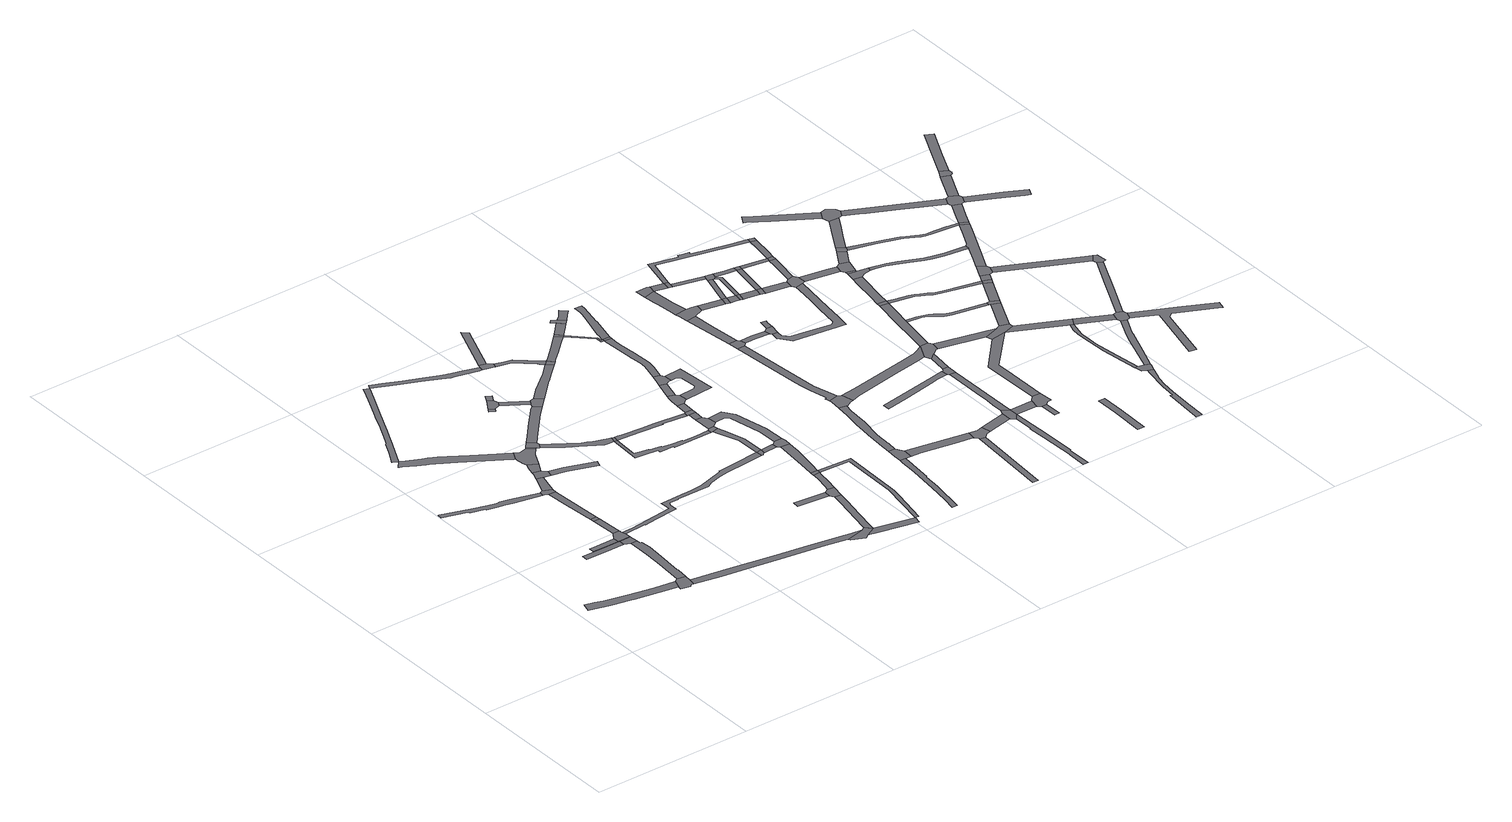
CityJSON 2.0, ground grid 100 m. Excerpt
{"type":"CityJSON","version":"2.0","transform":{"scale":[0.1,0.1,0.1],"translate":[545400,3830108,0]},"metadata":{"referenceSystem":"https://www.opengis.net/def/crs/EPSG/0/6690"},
"CityObjects":{
"road1":{"type":"Road","attributes":{"RoadStructureAttribute.sectionType":"1"},"geometry":[{"type":"MultiSurface","lod":"1","boundaries":[[[0,1,2,3,4,5,6,7,8,9,10,11,12,13,14]]]}]},
"road2":{"type":"Road","geometry":[{"type":"MultiSurface","lod":"1","boundaries":[[[15,14,13,16,17,18,19,20,21]]]}]},
"road3":{"type":"Road","attributes":{"RoadStructureAttribute.sectionType":"1"},"geometry":[{"type":"MultiSurface","lod":"1","boundaries":[[[22,23,24,25,26,27]]]}]},
"road4":{"type":"Road","attributes":{"RoadStructureAttribute.sectionType":"1"},"geometry":[{"type":"MultiSurface","lod":"1","boundaries":[[[28,29,30,31,32,33,34,35,36,37,38,39,40,41,42,43,44,45,46,47]]]}]},
"road5":{"type":"Road","geometry":[{"type":"MultiSurface","lod":"1","boundaries":[[[48,49,50,51,52,53]]]}]},
"road6":{"type":"Road","attributes":{"RoadStructureAttribute.sectionType":"1"},"geometry":[{"type":"MultiSurface","lod":"1","boundaries":[[[54,55,56,57,58,59,60,61,62,63,64,15,21]]]}]},
"road7":{"type":"Road","geometry":[{"type":"MultiSurface","lod":"1","boundaries":[[[65,66,27,26,62,61]]]}]},
"road8":{"type":"Road","geometry":[{"type":"MultiSurface","lod":"1","boundaries":[[[67,68,69,53,52,70,71,72,73,74]]]}]},
"road9":{"type":"Road","geometry":[{"type":"MultiSurface","lod":"1","boundaries":[[[71,70,66,65]]]}]},
"road10":{"type":"Road","attributes":{"RoadStructureAttribute.sectionType":"1"},"geometry":[{"type":"MultiSurface","lod":"1","boundaries":[[[75,76,77,69,68]]]}]},
"road11":{"type":"Road","geometry":[{"type":"MultiSurface","lod":"1","boundaries":[[[78,79,76,75]]]}]},
"road12":{"type":"Road","attributes":{"RoadStructureAttribute.sectionType":"1"},"geometry":[{"type":"MultiSurface","lod":"1","boundaries":[[[80,81,79,78,82,83]]]}]},
"road13":{"type":"Road","attributes":{"RoadStructureAttribute.sectionType":"1"},"geometry":[{"type":"MultiSurface","lod":"1","boundaries":[[[84,85,86,87,88,89,90,91,92,93,94,95,96,97,98,99,100,101,102,103,104,105,106,107]]]}]},
"road14":{"type":"Road","geometry":[{"type":"MultiSurface","lod":"1","boundaries":[[[108,109,47,46,110,111,80,83,112]]]}]},
"road15":{"type":"Road","attributes":{"RoadStructureAttribute.sectionType":"1"},"geometry":[{"type":"MultiSurface","lod":"1","boundaries":[[[113,114,115,116,117,118,119,120,121,122,123,124,125,126,84,127,128,129,130,131,132,133,134]]]}]},
"road16":{"type":"Road","attributes":{"RoadStructureAttribute.sectionType":"1"},"geometry":[{"type":"MultiSurface","lod":"1","boundaries":[[[135,108,112,136]]]}]},
"road17":{"type":"Road","geometry":[{"type":"MultiSurface","lod":"1","boundaries":[[[137,138,135,136,139,140,141]]]}]},
"road18":{"type":"Road","attributes":{"RoadStructureAttribute.sectionType":"1"},"geometry":[{"type":"MultiSurface","lod":"1","boundaries":[[[142,143,144,137,141,145]]]}]},
"road19":{"type":"Road","attributes":{"RoadStructureAttribute.sectionType":"1"},"geometry":[{"type":"MultiSurface","lod":"1","boundaries":[[[146,147,148,149,150,151,20,19,152,153,154,155,156,157,158,159]]]}]},
"road20":{"type":"Road","geometry":[{"type":"MultiSurface","lod":"1","boundaries":[[[160,161,162,97,96,163,164,142,145,165,166,167]]]}]},
"road21":{"type":"Road","geometry":[{"type":"MultiSurface","lod":"1","boundaries":[[[168,169,170,171,140,139]]]}]},
"road22":{"type":"Road","attributes":{"RoadStructureAttribute.sectionType":"1"},"geometry":[{"type":"MultiSurface","lod":"1","boundaries":[[[172,167,166,173]]]}]},
"road23":{"type":"Road","geometry":[{"type":"MultiSurface","lod":"1","boundaries":[[[174,172,173,175,176,177,178,179]]]}]},
"road24":{"type":"Road","attributes":{"RoadStructureAttribute.sectionType":"1"},"geometry":[{"type":"MultiSurface","lod":"1","boundaries":[[[180,181,182,183,184,185,186,187,188,189,190,191,192,193,194,74,73,195,196,197,198,199,200,201,202,203,204,205,206,207,208,209,210,211]]]}]},
"road25":{"type":"Road","attributes":{"RoadStructureAttribute.sectionType":"1"},"geometry":[{"type":"MultiSurface","lod":"1","boundaries":[[[212,213,214,215,216,217,218,219,220,221,222,177,176,223,224,225,226,227,228,229,230]]]}]},
"road26":{"type":"Road","geometry":[{"type":"MultiSurface","lod":"1","boundaries":[[[231,232,233,234]]]}]},
"road27":{"type":"Road","attributes":{"RoadStructureAttribute.sectionType":"1"},"geometry":[{"type":"MultiSurface","lod":"1","boundaries":[[[235,236,237,238,239,174,179,240,241,242,243]]]}]},
"road28":{"type":"Road","geometry":[{"type":"MultiSurface","lod":"1","boundaries":[[[244,231,234,245,246,247]]]}]},
"road29":{"type":"Road","attributes":{"RoadStructureAttribute.sectionType":"1"},"geometry":[{"type":"MultiSurface","lod":"1","boundaries":[[[248,249,250,251,252,253,254,255,256,257,134,258,259,260,261,262,263,264,265,266]]]}]},
"road30":{"type":"Road","attributes":{"RoadStructureAttribute.sectionType":"1"},"geometry":[{"type":"MultiSurface","lod":"1","boundaries":[[[267,268,244,247]]]}]},
"road31":{"type":"Road","attributes":{"RoadStructureAttribute.sectionType":"1"},"geometry":[{"type":"MultiSurface","lod":"1","boundaries":[[[246,245,269,270]]]}]},
"road32":{"type":"Road","geometry":[{"type":"MultiSurface","lod":"1","boundaries":[[[230,229,271,272]]]}]},
"road33":{"type":"Road","geometry":[{"type":"MultiSurface","lod":"1","boundaries":[[[273,274,159,158,275,276,277,278,279]]]}]},
"road34":{"type":"Road","geometry":[{"type":"MultiSurface","lod":"1","boundaries":[[[280,270,269,235,243,281,282]]]}]},
"road35":{"type":"Road","geometry":[{"type":"MultiSurface","lod":"1","boundaries":[[[283,284,285,286]]]}]},
"road36":{"type":"Road","attributes":{"RoadStructureAttribute.sectionType":"1"},"geometry":[{"type":"MultiSurface","lod":"1","boundaries":[[[287,288,289,290,291,273,279,292,293,294,295,296,297]]]}]},
"road37":{"type":"Road","attributes":{"RoadStructureAttribute.sectionType":"1"},"geometry":[{"type":"MultiSurface","lod":"1","boundaries":[[[298,299,279,278,300,301,302,303]]]}]},
"road38":{"type":"Road","attributes":{"RoadStructureAttribute.sectionType":"1"},"geometry":[{"type":"MultiSurface","lod":"1","boundaries":[[[229,304,305,306,307,308,309,310,311,312,313,314,315,316,317,318,319,320,321,322,323,324,325,326,327,271]]]}]},
"road39":{"type":"Road","geometry":[{"type":"MultiSurface","lod":"1","boundaries":[[[328,329,330,266,265,331,332,333,334,335,336]]]}]},
"road40":{"type":"Road","attributes":{"RoadStructureAttribute.sectionType":"1"},"geometry":[{"type":"MultiSurface","lod":"1","boundaries":[[[337,338,339,340,272,271,341,342,343,344,345]]]}]},
"road41":{"type":"Road","attributes":{"RoadStructureAttribute.sectionType":"1"},"geometry":[{"type":"MultiSurface","lod":"1","boundaries":[[[346,347,348,349,280,282,350,351,352,353,354]]]}]},
"road42":{"type":"Road","geometry":[{"type":"MultiSurface","lod":"1","boundaries":[[[355,286,285,287,297,356]]]}]},
"road43":{"type":"Road","attributes":{"RoadStructureAttribute.sectionType":"1"},"geometry":[{"type":"MultiSurface","lod":"1","boundaries":[[[357,358,328,336]]]}]},
"road44":{"type":"Road","attributes":{"RoadStructureAttribute.sectionType":"1"},"geometry":[{"type":"MultiSurface","lod":"1","boundaries":[[[359,360,361,362,363,364,365,366,355,356]]]}]},
"road45":{"type":"Road","attributes":{"RoadStructureAttribute.sectionType":"1"},"geometry":[{"type":"MultiSurface","lod":"1","boundaries":[[[367,368,369,370,334,333,371,372,373,374,375,346,376]]]}]},
"road46":{"type":"Road","geometry":[{"type":"MultiSurface","lod":"1","boundaries":[[[377,180,211,378,379,380]]]}]},
"road47":{"type":"Road","geometry":[{"type":"MultiSurface","lod":"1","boundaries":[[[381,363,362,382,383,384]]]}]},
"road48":{"type":"Road","attributes":{"RoadStructureAttribute.sectionType":"1"},"geometry":[{"type":"MultiSurface","lod":"1","boundaries":[[[385,386,387,388,389,390,391,180,377]]]}]},
"road49":{"type":"Road","attributes":{"RoadStructureAttribute.sectionType":"1"},"geometry":[{"type":"MultiSurface","lod":"1","boundaries":[[[392,393,394,395,396,384,383,397,398,303,399]]]}]},
"road50":{"type":"Road","geometry":[{"type":"MultiSurface","lod":"1","boundaries":[[[400,401,402,314,313,388,387]]]}]},
"road51":{"type":"Road","attributes":{"RoadStructureAttribute.sectionType":"1"},"geometry":[{"type":"MultiSurface","lod":"1","boundaries":[[[403,377,380,404]]]}]},
"road52":{"type":"Road","geometry":[{"type":"MultiSurface","lod":"1","boundaries":[[[376,346,354,405,406]]]}]},
"road53":{"type":"Road","attributes":{"RoadStructureAttribute.sectionType":"1"},"geometry":[{"type":"MultiSurface","lod":"1","boundaries":[[[407,408,381,384,409,410,411,412]]]}]},
"road54":{"type":"Road","geometry":[{"type":"MultiSurface","lod":"1","boundaries":[[[413,401,400,414,415,416]]]}]},
"road55":{"type":"Road","attributes":{"RoadStructureAttribute.sectionType":"1"},"geometry":[{"type":"MultiSurface","lod":"1","boundaries":[[[417,418,413,416,419]]]}]},
"road56":{"type":"Road","geometry":[{"type":"MultiSurface","lod":"1","boundaries":[[[420,345,344,417,419,421,422]]]}]},
"road57":{"type":"Road","attributes":{"RoadStructureAttribute.sectionType":"1"},"geometry":[{"type":"MultiSurface","lod":"1","boundaries":[[[423,420,422,424]]]}]},
"road58":{"type":"Road","geometry":[{"type":"MultiSurface","lod":"1","boundaries":[[[425,426,427,428,403,404,429,407,412]]]}]},
"road59":{"type":"Road","attributes":{"RoadStructureAttribute.sectionType":"1"},"geometry":[{"type":"MultiSurface","lod":"1","boundaries":[[[430,431,432,415,414,433,434,435,436,427,426]]]}]},
"road60":{"type":"Road","geometry":[{"type":"MultiSurface","lod":"1","boundaries":[[[437,438,439,423,424,440,441,442,443]]]}]},
"road61":{"type":"Road","attributes":{"RoadStructureAttribute.sectionType":"1"},"geometry":[{"type":"MultiSurface","lod":"1","boundaries":[[[444,445,446,406,405,447,448,449,450]]]}]},
"road62":{"type":"Road","attributes":{"RoadStructureAttribute.sectionType":"1"},"geometry":[{"type":"MultiSurface","lod":"1","boundaries":[[[451,437,443,452]]]}]},
"road63":{"type":"Road","geometry":[{"type":"MultiSurface","lod":"1","boundaries":[[[453,454,451,452,455,456,457,458]]]}]},
"road64":{"type":"Road","attributes":{"RoadStructureAttribute.sectionType":"1"},"geometry":[{"type":"MultiSurface","lod":"1","boundaries":[[[459,460,461,462,463,464,465,466,467,468,469,470,471]]]}]},
"road65":{"type":"Road","geometry":[{"type":"MultiSurface","lod":"1","boundaries":[[[472,444,450,473]]]}]},
"road66":{"type":"Road","attributes":{"RoadStructureAttribute.sectionType":"1"},"geometry":[{"type":"MultiSurface","lod":"1","boundaries":[[[474,475,457,456,476,477,478,479,442,441]]]}]},
"road67":{"type":"Road","attributes":{"RoadStructureAttribute.sectionType":"1"},"geometry":[{"type":"MultiSurface","lod":"1","boundaries":[[[480,481,482,473,450,483,484,485,486]]]}]},
"road68":{"type":"Road","attributes":{"RoadStructureAttribute.sectionType":"1"},"geometry":[{"type":"MultiSurface","lod":"1","boundaries":[[[487,488,472,473,489,490,491]]]}]},
"road69":{"type":"Road","attributes":{"RoadStructureAttribute.sectionType":"1"},"geometry":[{"type":"MultiSurface","lod":"1","boundaries":[[[485,492,493,494,495,496,453,458,497,498,499,500,501,502]]]}]},
"road70":{"type":"Road","geometry":[{"type":"MultiSurface","lod":"1","boundaries":[[[503,504,505,459,471,506,507,508]]]}]},
"road71":{"type":"Road","geometry":[{"type":"MultiSurface","lod":"1","boundaries":[[[509,510,511,487,491,512,513]]]}]},
"road72":{"type":"Road","geometry":[{"type":"MultiSurface","lod":"1","boundaries":[[[486,485,502,514]]]}]},
"road73":{"type":"Road","attributes":{"RoadStructureAttribute.sectionType":"1"},"geometry":[{"type":"MultiSurface","lod":"1","boundaries":[[[515,516,513,512,517,518]]]}]},
"road74":{"type":"Road","attributes":{"RoadStructureAttribute.sectionType":"1"},"geometry":[{"type":"MultiSurface","lod":"1","boundaries":[[[519,520,521,522,523,524,525,526,527,486,514,528,529,530,531,532,533]]]}]},
"road75":{"type":"Road","attributes":{"RoadStructureAttribute.sectionType":"1"},"geometry":[{"type":"MultiSurface","lod":"1","boundaries":[[[534,535,536,537,538,539,540,541,542,543,503,508,544,545,546,547,548,549]]]}]},
"road76":{"type":"Road","attributes":{"RoadStructureAttribute.sectionType":"1"},"geometry":[{"type":"MultiSurface","lod":"1","boundaries":[[[507,506,550,551,552,553,554]]]}]},
"road77":{"type":"Road","geometry":[{"type":"MultiSurface","lod":"1","boundaries":[[[555,556,557,558,534,549,559,560,561,562,563]]]}]},
"road78":{"type":"Road","attributes":{"RoadStructureAttribute.sectionType":"1"},"geometry":[{"type":"MultiSurface","lod":"1","boundaries":[[[564,565,566,567]]]}]},
"road79":{"type":"Road","attributes":{"RoadStructureAttribute.sectionType":"1"},"geometry":[{"type":"MultiSurface","lod":"1","boundaries":[[[568,569,570,571,572,573,574,575,576,577,578,579,556,555]]]}]},
"road80":{"type":"Road","geometry":[{"type":"MultiSurface","lod":"1","boundaries":[[[580,581,582,571,570,583,584,585]]]}]},
"road81":{"type":"Road","attributes":{"RoadStructureAttribute.sectionType":"1"},"geometry":[{"type":"MultiSurface","lod":"1","boundaries":[[[586,587,588,589,590,591,582,581]]]}]},
"road82":{"type":"Road","geometry":[{"type":"MultiSurface","lod":"1","boundaries":[[[592,554,553,593,594,564,567,595,596,597,598,599]]]}]},
"road83":{"type":"Road","geometry":[{"type":"MultiSurface","lod":"1","boundaries":[[[600,601,602,603,604,588,587,605,606,607]]]}]},
"road84":{"type":"Road","attributes":{"RoadStructureAttribute.sectionType":"1"},"geometry":[{"type":"MultiSurface","lod":"1","boundaries":[[[608,609,610,611,612,613,602,601]]]}]},
"road85":{"type":"Road","attributes":{"RoadStructureAttribute.sectionType":"1"},"geometry":[{"type":"MultiSurface","lod":"1","boundaries":[[[614,615,616,585,584,617,618,619,620,621,622]]]}]},
"road86":{"type":"Road","geometry":[{"type":"MultiSurface","lod":"1","boundaries":[[[623,624,610,609,625]]]}]},
"road87":{"type":"Road","attributes":{"RoadStructureAttribute.sectionType":"1"},"geometry":[{"type":"MultiSurface","lod":"1","boundaries":[[[626,599,598,627]]]}]},
"road88":{"type":"Road","attributes":{"RoadStructureAttribute.sectionType":"1"},"geometry":[{"type":"MultiSurface","lod":"1","boundaries":[[[628,629,630,631,632,633,634,635]]]}]},
"road89":{"type":"Road","attributes":{"RoadStructureAttribute.sectionType":"1"},"geometry":[{"type":"MultiSurface","lod":"1","boundaries":[[[636,637,638,639,640,641,642,643,644,645,646,647]]]}]},
"road90":{"type":"Road","geometry":[{"type":"MultiSurface","lod":"1","boundaries":[[[648,649,650,622,621,651,652,653,654,655]]]}]},
"road91":{"type":"Road","attributes":{"RoadStructureAttribute.sectionType":"1"},"geometry":[{"type":"MultiSurface","lod":"1","boundaries":[[[625,609,656,657]]]}]},
"road92":{"type":"Road","attributes":{"RoadStructureAttribute.sectionType":"1"},"geometry":[{"type":"MultiSurface","lod":"1","boundaries":[[[658,659,660,661,662,663,563,562,664,665,666,667,668,669]]]}]},
"road93":{"type":"Road","attributes":{"RoadStructureAttribute.sectionType":"1"},"geometry":[{"type":"MultiSurface","lod":"1","boundaries":[[[607,606,670,671]]]}]},
"road94":{"type":"Road","geometry":[{"type":"MultiSurface","lod":"1","boundaries":[[[672,673,674,648,655]]]}]},
"road95":{"type":"Road","geometry":[{"type":"MultiSurface","lod":"1","boundaries":[[[657,656,675,676,677]]]}]},
"road96":{"type":"Road","geometry":[{"type":"MultiSurface","lod":"1","boundaries":[[[678,626,627,640,639,679]]]}]},
"road97":{"type":"Road","geometry":[{"type":"MultiSurface","lod":"1","boundaries":[[[671,670,680,681]]]}]},
"road98":{"type":"Road","attributes":{"RoadStructureAttribute.sectionType":"1"},"geometry":[{"type":"MultiSurface","lod":"1","boundaries":[[[682,681,680,683,684,685]]]}]},
"road99":{"type":"Road","attributes":{"RoadStructureAttribute.sectionType":"1"},"geometry":[{"type":"MultiSurface","lod":"1","boundaries":[[[676,675,686,687]]]}]},
"road100":{"type":"Road","attributes":{"RoadStructureAttribute.sectionType":"1"},"geometry":[{"type":"MultiSurface","lod":"1","boundaries":[[[688,689,690,691,692,678,679,693]]]}]},
"road101":{"type":"Road","attributes":{"RoadStructureAttribute.sectionType":"1"},"geometry":[{"type":"MultiSurface","lod":"1","boundaries":[[[679,639,694,695]]]}]},
"road102":{"type":"Road","attributes":{"RoadStructureAttribute.sectionType":"1"},"geometry":[{"type":"MultiSurface","lod":"1","boundaries":[[[696,671,681,697]]]}]},
"road103":{"type":"Road","geometry":[{"type":"MultiSurface","lod":"1","boundaries":[[[685,684,698,699]]]}]},
"road104":{"type":"Road","attributes":{"RoadStructureAttribute.sectionType":"1"},"geometry":[{"type":"MultiSurface","lod":"1","boundaries":[[[700,701,702,703,704,705,706,707,708,709,710,711,712,713,714,715,716,717,718,654,653]]]}]},
"road105":{"type":"Road","geometry":[{"type":"MultiSurface","lod":"1","boundaries":[[[719,720,628,635,688,693,721]]]}]},
"road106":{"type":"Road","attributes":{"RoadStructureAttribute.sectionType":"1"},"geometry":[{"type":"MultiSurface","lod":"1","boundaries":[[[722,699,698,723,724,725]]]}]},
"road107":{"type":"Road","attributes":{"RoadStructureAttribute.sectionType":"1"},"geometry":[{"type":"MultiSurface","lod":"1","boundaries":[[[726,727,728,729,685,699]]]}]},
"road108":{"type":"Road","geometry":[{"type":"MultiSurface","lod":"1","boundaries":[[[730,731,732,733]]]}]},
"road109":{"type":"Road","geometry":[{"type":"MultiSurface","lod":"1","boundaries":[[[687,686,696,697,728,727,734]]]}]},
"road110":{"type":"Road","attributes":{"RoadStructureAttribute.sectionType":"1"},"geometry":[{"type":"MultiSurface","lod":"1","boundaries":[[[735,736,737,719,721]]]}]},
"road111":{"type":"Road","geometry":[{"type":"MultiSurface","lod":"1","boundaries":[[[738,739,740,741,742,695,694,730,733]]]}]},
"road112":{"type":"Road","geometry":[{"type":"MultiSurface","lod":"1","boundaries":[[[725,724,743,744]]]}]},
"road113":{"type":"Road","attributes":{"RoadStructureAttribute.sectionType":"1"},"geometry":[{"type":"MultiSurface","lod":"1","boundaries":[[[745,734,727,746,747,748]]]}]},
"road114":{"type":"Road","geometry":[{"type":"MultiSurface","lod":"1","boundaries":[[[749,658,669,737,736,750,751,752]]]}]},
"road115":{"type":"Road","attributes":{"RoadStructureAttribute.sectionType":"1"},"geometry":[{"type":"MultiSurface","lod":"1","boundaries":[[[747,725,744,753]]]}]},
"road116":{"type":"Road","attributes":{"RoadStructureAttribute.sectionType":"1"},"geometry":[{"type":"MultiSurface","lod":"1","boundaries":[[[754,755,756,757,758,744,743,759,760,761]]]}]},
"road117":{"type":"Road","attributes":{"RoadStructureAttribute.sectionType":"1"},"geometry":[{"type":"MultiSurface","lod":"1","boundaries":[[[762,763,657,677,764,765,766,767,768,769,770,771,772,773]]]}]},
"road118":{"type":"Road","geometry":[{"type":"MultiSurface","lod":"1","boundaries":[[[748,747,753,774]]]}]},
"road119":{"type":"Road","attributes":{"RoadStructureAttribute.sectionType":"1"},"geometry":[{"type":"MultiSurface","lod":"1","boundaries":[[[775,776,777,778,779,780]]]}]},
"road120":{"type":"Road","geometry":[{"type":"MultiSurface","lod":"1","boundaries":[[[781,782,783,784,785,786,658,749,787,788,789,790,791,792]]]}]},
"road121":{"type":"Road","geometry":[{"type":"MultiSurface","lod":"1","boundaries":[[[793,794,795,796,761,760,797,709,708,798,799]]]}]},
"road122":{"type":"Road","attributes":{"RoadStructureAttribute.sectionType":"1"},"geometry":[{"type":"MultiSurface","lod":"1","boundaries":[[[774,753,800,801,802]]]}]},
"road123":{"type":"Road","attributes":{"RoadStructureAttribute.sectionType":"1"},"geometry":[{"type":"MultiSurface","lod":"1","boundaries":[[[803,804,805,806,807,808,742,741]]]}]},
"road124":{"type":"Road","attributes":{"RoadStructureAttribute.sectionType":"1"},"geometry":[{"type":"MultiSurface","lod":"1","boundaries":[[[801,809,810,795,794,811,812]]]}]},
"road125":{"type":"Road","attributes":{"RoadStructureAttribute.sectionType":"1"},"geometry":[{"type":"MultiSurface","lod":"1","boundaries":[[[752,751,813,814]]]}]},
"road126":{"type":"Road","geometry":[{"type":"MultiSurface","lod":"1","boundaries":[[[815,781,792,816]]]}]},
"road127":{"type":"Road","geometry":[{"type":"MultiSurface","lod":"1","boundaries":[[[802,801,812,817]]]}]},
"road128":{"type":"Road","attributes":{"RoadStructureAttribute.sectionType":"1"},"geometry":[{"type":"MultiSurface","lod":"1","boundaries":[[[818,819,799,798,820,821,822]]]}]},
"road129":{"type":"Road","attributes":{"RoadStructureAttribute.sectionType":"1"},"geometry":[{"type":"MultiSurface","lod":"1","boundaries":[[[766,823,824,802,817,825,826]]]}]},
"road130":{"type":"Road","attributes":{"RoadStructureAttribute.sectionType":"1"},"geometry":[{"type":"MultiSurface","lod":"1","boundaries":[[[827,828,829,815,816,830,831,832,833,834]]]}]},
"road131":{"type":"Road","geometry":[{"type":"MultiSurface","lod":"1","boundaries":[[[767,766,826,835]]]}]},
"road132":{"type":"Road","attributes":{"RoadStructureAttribute.sectionType":"1"},"geometry":[{"type":"MultiSurface","lod":"1","boundaries":[[[836,837,838,839,840,841,788,787,842,843,844,845,846,847,848,849]]]}]},
"road133":{"type":"Road","geometry":[{"type":"MultiSurface","lod":"1","boundaries":[[[850,814,813,807,806,851,852]]]}]},
"road134":{"type":"Road","attributes":{"RoadStructureAttribute.sectionType":"1"},"geometry":[{"type":"MultiSurface","lod":"1","boundaries":[[[853,854,855,856]]]}]},
"road135":{"type":"Road","geometry":[{"type":"MultiSurface","lod":"1","boundaries":[[[854,827,834,857,858,859,855]]]}]},
"road136":{"type":"Road","geometry":[{"type":"MultiSurface","lod":"1","boundaries":[[[860,822,821,853,856,861]]]}]},
"road137":{"type":"Road","attributes":{"RoadStructureAttribute.sectionType":"1"},"geometry":[{"type":"MultiSurface","lod":"1","boundaries":[[[862,863,864,865,866,867,868,869,870,871,872,873,874,875,876]]]}]},
"road138":{"type":"Road","attributes":{"RoadStructureAttribute.sectionType":"1"},"geometry":[{"type":"MultiSurface","lod":"1","boundaries":[[[877,878,860,861,879,880,881]]]}]},
"road139":{"type":"Road","attributes":{"RoadStructureAttribute.sectionType":"1"},"geometry":[{"type":"MultiSurface","lod":"1","boundaries":[[[882,883,884,885,886,887,888,816,792,889,890,891,892,893,894,895]]]}]},
"road140":{"type":"Road","attributes":{"RoadStructureAttribute.sectionType":"1"},"geometry":[{"type":"MultiSurface","lod":"1","boundaries":[[[896,850,852,897]]]}]},
"road141":{"type":"Road","geometry":[{"type":"MultiSurface","lod":"1","boundaries":[[[898,899,900,901,902,903,904,862,876,905,906,907]]]}]},
"road142":{"type":"Road","attributes":{"RoadStructureAttribute.sectionType":"1"},"geometry":[{"type":"MultiSurface","lod":"1","boundaries":[[[851,806,908,909,910,911]]]}]},
"road143":{"type":"Road","geometry":[{"type":"MultiSurface","lod":"1","boundaries":[[[912,877,881,913,914]]]}]},
"road144":{"type":"Road","attributes":{"RoadStructureAttribute.sectionType":"1"},"geometry":[{"type":"MultiSurface","lod":"1","boundaries":[[[909,915,916,917,918,919,920,899,898,921,922,923,924,925,910]]]}]},
"road145":{"type":"Road","geometry":[{"type":"MultiSurface","lod":"1","boundaries":[[[926,849,848,896,897,927]]]}]},
"road146":{"type":"Road","attributes":{"RoadStructureAttribute.sectionType":"1"},"geometry":[{"type":"MultiSurface","lod":"1","boundaries":[[[928,929,930,931,932,933,934,935,936]]]}]},
"road147":{"type":"Road","attributes":{"RoadStructureAttribute.sectionType":"1"},"geometry":[{"type":"MultiSurface","lod":"1","boundaries":[[[937,938,912,914,939,940,941,942]]]}]},
"road148":{"type":"Road","attributes":{"RoadStructureAttribute.sectionType":"1"},"geometry":[{"type":"MultiSurface","lod":"1","boundaries":[[[894,926,927,943]]]}]},
"road149":{"type":"Road","attributes":{"RoadStructureAttribute.sectionType":"1"},"geometry":[{"type":"MultiSurface","lod":"1","boundaries":[[[944,945,946,947,948,907,906,949,950,951,952]]]}]},
"road150":{"type":"Road","attributes":{"RoadStructureAttribute.sectionType":"1"},"geometry":[{"type":"MultiSurface","lod":"1","boundaries":[[[953,954,955,956,957,958,859,858,959,960,961,962,963,964,965,966]]]}]},
"road151":{"type":"Road","geometry":[{"type":"MultiSurface","lod":"1","boundaries":[[[895,894,943,967]]]}]},
"road152":{"type":"Road","geometry":[{"type":"MultiSurface","lod":"1","boundaries":[[[911,910,968,969]]]}]},
"road153":{"type":"Road","attributes":{"RoadStructureAttribute.sectionType":"1"},"geometry":[{"type":"MultiSurface","lod":"1","boundaries":[[[970,971,895,967,972]]]}]},
"road154":{"type":"Road","geometry":[{"type":"MultiSurface","lod":"1","boundaries":[[[973,936,935,937,942,974,975,976]]]}]},
"road155":{"type":"Road","geometry":[{"type":"MultiSurface","lod":"1","boundaries":[[[977,970,972,978,979,980]]]}]},
"road156":{"type":"Road","attributes":{"RoadStructureAttribute.sectionType":"1"},"geometry":[{"type":"MultiSurface","lod":"1","boundaries":[[[981,982,983,984,985,986,987,988,989,914,913,990,991,992,993,994,995,996,997,998,999]]]}]},
"road157":{"type":"Road","geometry":[{"type":"MultiSurface","lod":"1","boundaries":[[[1000,1001,969,968,1002,944,952,1003,1004,1005,1006,1007]]]}]},
"road158":{"type":"Road","geometry":[{"type":"MultiSurface","lod":"1","boundaries":[[[998,1008,1009,966,965,1010,1011,977,980,1012,1013,1014,1015]]]}]},
"road159":{"type":"Road","attributes":{"RoadStructureAttribute.sectionType":"1"},"geometry":[{"type":"MultiSurface","lod":"1","boundaries":[[[1016,1017,975,974,1018,1019,1020,1021,1022,1023,1024,1025]]]}]},
"road160":{"type":"Road","attributes":{"RoadStructureAttribute.sectionType":"1"},"geometry":[{"type":"MultiSurface","lod":"1","boundaries":[[[1026,1027,1028,979,978,1029,1030,1031]]]}]},
"road161":{"type":"Road","attributes":{"RoadStructureAttribute.sectionType":"1"},"geometry":[{"type":"MultiSurface","lod":"1","boundaries":[[[1032,1005,1004,1033,1034,1035,1036,1037,1038,1039,1040,1041,1042,1043]]]}]},
"road162":{"type":"Road","attributes":{"RoadStructureAttribute.sectionType":"1"},"geometry":[{"type":"MultiSurface","lod":"1","boundaries":[[[1044,1045,1000,1007,1046,1047,1048]]]}]},
"road163":{"type":"Road","geometry":[{"type":"MultiSurface","lod":"1","boundaries":[[[999,998,1015,1049]]]}]},
"road164":{"type":"Road","attributes":{"RoadStructureAttribute.sectionType":"1"},"geometry":[{"type":"MultiSurface","lod":"1","boundaries":[[[1050,1051,999,1049,1052,1053]]]}]},
"road165":{"type":"Road","geometry":[{"type":"MultiSurface","lod":"1","boundaries":[[[1031,1030,1044,1048,1054,1055,1056]]]}]},
"road166":{"type":"Road","geometry":[{"type":"MultiSurface","lod":"1","boundaries":[[[1057,1025,1024,1050,1053,1058,1059,1060]]]}]},
"road167":{"type":"Road","attributes":{"RoadStructureAttribute.sectionType":"1"},"geometry":[{"type":"MultiSurface","lod":"1","boundaries":[[[1061,1062,1057,1060,1063,1064,1065]]]}]},
"road168":{"type":"Road","attributes":{"RoadStructureAttribute.sectionType":"1"},"geometry":[{"type":"MultiSurface","lod":"1","boundaries":[[[1066,1067,1059,1058,1068,1069,1070,1071,1072]]]}]},
"road169":{"type":"Road","geometry":[{"type":"MultiSurface","lod":"1","boundaries":[[[1073,1074,1061,1065,1075,1076,1077,1078,1079]]]}]},
"road170":{"type":"Road","attributes":{"RoadStructureAttribute.sectionType":"1"},"geometry":[{"type":"MultiSurface","lod":"1","boundaries":[[[1080,1081,1073,1079,1082,1083,1084]]]}]}
},
"vertices":[
[487,437,0],[332,468,0],[260,483,0],[194,500,0],[145,516,0],[86,533,0],[69,477,0],[80,473,0],[181,443,0],[205,438,0],[306,416,0],[332,411,0],[479,382,0],[597,363,0],[615,417,0],
[638,430,0],[593,340,0],[651,329,0],[663,341,0],[678,338,0],[687,384,0],[691,425,0],
[501,916,0],[376,921,0],[375,885,0],[501,880,0],[624,881,0],[624,917,0],
[412,1610,0],[355,1626,0],[348,1623,0],[342,1620,0],[320,1625,0],[271,1638,0],[191,1663,0],[17,1719,0],[12,1721,0],[8,1690,0],[154,1644,0],[162,1636,0],[248,1613,0],[253,1605,0],[321,1589,0],[349,1583,0],[413,1569,0],[457,1559,0],[577,1534,0],[583,1563,0],
[502,957,0],[451,959,0],[449,923,0],[501,921,0],[616,922,0],[615,958,0],
[698,500,0],[696,508,0],[709,664,0],[713,693,0],[716,774,0],[712,837,0],[701,837,0],[700,864,0],[659,862,0],[661,727,0],[652,602,0],
[697,920,0],[652,917,0],
[687,981,0],[686,1004,0],[646,1002,0],[652,922,0],[697,925,0],[695,949,0],[695,956,0],[691,981,0],
[676,1162,0],[634,1160,0],[635,1153,0],
[675,1189,0],[633,1186,0],
[609,1521,0],[620,1368,0],[666,1328,0],[653,1519,0],
[171,2275,0],[132,2230,0],[133,2230,0],[141,2226,0],[153,2220,0],[222,2184,0],[269,2160,0],[301,2143,0],[315,2136,0],[416,2074,0],[628,1943,0],[678,1913,0],[683,1911,0],[711,1968,0],[639,2014,0],[514,2092,0],[412,2154,0],[366,2182,0],[344,2195,0],[315,2208,0],[288,2221,0],[207,2258,0],[179,2271,0],[173,2275,0],
[602,1571,0],[599,1570,0],[599,1530,0],[602,1529,0],[657,1548,0],
[464,2964,0],[437,2904,0],[403,2829,0],[364,2744,0],[336,2684,0],[311,2629,0],[283,2571,0],[244,2488,0],[231,2462,0],[222,2454,0],[186,2384,0],[165,2342,0],[137,2291,0],[137,2289,0],[221,2373,0],[252,2436,0],[285,2504,0],[311,2557,0],[342,2622,0],[399,2745,0],[454,2862,0],[495,2950,0],
[649,1685,0],[691,1677,0],
[671,1746,0],[667,1728,0],[737,1666,0],[748,1709,0],[719,1734,0],
[694,1827,0],[692,1819,0],[684,1798,0],[753,1796,0],
[1667,219,0],[1617,227,0],[1612,228,0],[1424,261,0],[1189,299,0],[934,342,0],[843,306,0],[843,304,0],[995,280,0],[1202,249,0],[1474,207,0],[1604,182,0],[1608,181,0],[1726,209,0],
[768,1954,0],[756,1951,0],[745,1948,0],[684,1901,0],[690,1854,0],[797,1884,0],[832,1924,0],[790,1960,0],
[826,1644,0],[1004,1584,0],[1019,1626,0],[838,1687,0],
[797,1968,0],[839,1932,0],
[831,2006,0],[846,1927,0],[855,1921,0],[874,1951,0],[874,1954,0],[873,1969,0],
[1751,1172,0],[1748,1172,0],[1597,1158,0],[1496,1149,0],[1478,1147,0],[1478,1144,0],[1478,1141,0],[1313,1093,0],[1240,1086,0],[1175,1084,0],[1043,1081,0],[1034,1081,0],[1034,1061,0],[1035,1016,0],[763,981,0],[835,966,0],[835,964,0],[920,973,0],[1046,986,0],[1063,987,0],[1064,988,0],[1061,1040,0],[1073,1057,0],[1131,1057,0],[1131,1061,0],[1341,1061,0],[1371,1081,0],[1448,1102,0],[1509,1110,0],[1548,1114,0],[1601,1118,0],[1752,1130,0],
[1210,1767,0],[1109,1801,0],[1105,1802,0],[1092,1810,0],[1080,1815,0],[1066,1823,0],[1027,1846,0],[998,1864,0],[985,1873,0],[929,1912,0],[877,1949,0],[945,1858,0],[968,1842,0],[1000,1820,0],[1030,1802,0],[1149,1730,0],[1178,1728,0],[1211,1725,0],[1222,1764,0],
[873,2394,0],[860,2373,0],[891,2354,0],[904,2376,0],
[1076,2274,0],[1049,2248,0],[1018,2216,0],[960,2152,0],[871,2051,0],[935,2039,0],[1062,2183,0],[1089,2210,0],[1116,2237,0],
[916,2466,0],[938,2386,0],[958,2416,0],[947,2448,0],
[1051,2768,0],[982,2787,0],[923,2805,0],[918,2806,0],[907,2810,0],[874,2821,0],[785,2859,0],[683,2903,0],[578,2948,0],[510,2977,0],[632,2889,0],[756,2835,0],[841,2797,0],[904,2769,0],[907,2767,0],[924,2763,0],[1071,2729,0],[1087,2725,0],[1094,2756,0],
[970,2488,0],[939,2506,0],
[1082,2293,0],[1101,2323,0],
[1231,1724,0],[1236,1760,0],
[1748,226,0],[1728,209,0],[1617,169,0],[1696,135,0],[1717,150,0],[1718,151,0],[1782,187,0],
[1132,2330,0],[1135,2256,0],[1172,2292,0],
[1599,649,0],[1595,609,0],[1793,590,0],[1797,630,0],
[1812,563,0],[1803,516,0],[1799,496,0],[1784,414,0],[1749,230,0],[1789,222,0],[1812,348,0],[1839,488,0],[1839,491,0],[1843,509,0],[1851,556,0],
[2020,136,0],[1788,186,0],[1778,138,0],[1902,111,0],[2018,87,0],[2028,135,0],
[1200,1532,0],[1200,1528,0],[1257,1522,0],[1343,1511,0],[1343,1503,0],[1343,1490,0],[1370,1490,0],[1434,1490,0],[1434,1482,0],[1678,1479,0],[1678,1505,0],[1595,1503,0],[1511,1505,0],[1506,1509,0],[1432,1516,0],[1380,1526,0],[1380,1530,0],[1380,1533,0],[1368,1535,0],[1310,1546,0],[1310,1552,0],[1257,1562,0],[1233,1567,0],[1223,1569,0],
[1102,2775,0],[1098,2765,0],[1096,2760,0],[1123,2716,0],[1146,2711,0],[1163,2707,0],[1170,2736,0],[1149,2754,0],[1141,2760,0],
[1493,1737,0],[1415,1743,0],[1283,1753,0],[1260,1756,0],[1375,1714,0],[1522,1699,0],[1524,1709,0],[1679,1691,0],[1682,1715,0],
[1390,2563,0],[1387,2561,0],[1318,2494,0],[1192,2391,0],[1212,2331,0],[1288,2405,0],[1306,2421,0],[1356,2468,0],[1422,2528,0],
[1828,647,0],[1867,640,0],
[1256,3061,0],[1226,3093,0],
[1879,705,0],[1894,797,0],[1895,798,0],[1896,805,0],[1854,801,0],[1853,790,0],[1850,758,0],[1835,680,0],
[1406,2592,0],[1397,2600,0],[1278,2708,0],[1232,2719,0],[1255,2684,0],[1305,2638,0],[1360,2589,0],[1368,2582,0],[1385,2568,0],[1414,2586,0],
[1785,1176,0],[1765,1130,0],[1776,1143,0],[1781,1143,0],
[1857,832,0],[1896,806,0],[1897,806,0],[1900,828,0],
[1781,1316,0],[1743,1456,0],[1733,1490,0],[1692,1479,0],[1693,1476,0],[1703,1450,0],[1749,1325,0],
[2095,357,0],[2097,385,0],[2102,417,0],[2104,455,0],[2116,815,0],[2091,797,0],[2082,440,0],[2049,131,0],
[1726,1516,0],[1689,1514,0],[1684,1510,0],
[1865,1182,0],[1868,1148,0],
[1447,2551,0],[1416,2584,0],
[1887,1135,0],[1866,929,0],[1901,837,0],[1908,877,0],[1937,1048,0],[1943,1131,0],
[1691,1629,0],[1759,1543,0],[1754,1601,0],[1731,1627,0],
[1692,1689,0],[1692,1661,0],[1735,1686,0],
[1692,1724,0],[1736,1704,0],[1737,1720,0],
[1697,1802,0],[1743,1798,0],
[1946,1169,0],[1945,1201,0],[1892,1199,0],[1876,1183,0],[1875,1143,0],
[1938,1331,0],[1893,1541,0],[1847,1609,0],[1765,1544,0],[1826,1551,0],[1847,1524,0],[1889,1322,0],
[1712,1906,0],[1707,1890,0],[1701,1854,0],[1765,1820,0],[1777,1821,0],[1773,1875,0],[1755,1893,0],
[1595,2754,0],[1509,2671,0],[1446,2612,0],[1456,2560,0],[1517,2616,0],[1593,2686,0],[1635,2723,0],
[1747,2023,0],[1788,2010,0],
[1771,2109,0],[1757,2054,0],[1809,2021,0],[1828,2022,0],[1825,2077,0],[1810,2098,0],
[2312,636,0],[2310,609,0],[2301,497,0],[2292,401,0],[2281,312,0],[2263,179,0],[2248,94,0],[2279,91,0],[2311,306,0],[2323,422,0],[2329,422,0],[2349,633,0],[2349,635,0],
[1610,2769,0],[1645,2733,0],
[1955,1833,0],[1935,2084,0],[1863,2024,0],[1886,2008,0],[1894,1903,0],[1877,1883,0],
[1776,2570,0],[1775,2600,0],[1724,2652,0],[1763,2595,0],[1766,2556,0],[1786,2556,0],[1786,2570,0],
[1689,2853,0],[1629,2788,0],[1651,2739,0],[1701,2791,0],[1726,2817,0],
[1791,2402,0],[1796,2324,0],[1801,2261,0],[1801,2222,0],[1784,2160,0],[1834,2182,0],[1845,2236,0],[1836,2360,0],[1829,2478,0],[1828,2520,0],[1830,2548,0],
[2319,746,0],[2317,710,0],[2315,686,0],[2386,633,0],[2390,699,0],[2359,744,0],
[1682,2893,0],[1665,2876,0],[1683,2859,0],[1750,2842,0],[1713,2878,0],
[1833,2569,0],
[1777,2948,0],[1738,2897,0],[1782,2876,0],[1815,2911,0],
[1856,2907,0],[1854,2858,0],[1854,2853,0],[1853,2839,0],[1838,2785,0],[1795,2631,0],[1793,2611,0],[1789,2591,0],[1786,2573,0],[1847,2632,0],[1863,2696,0],[1872,2735,0],[1870,2735,0],[1900,2880,0],[1902,2905,0],
[2372,1254,0],[2366,1200,0],[2362,1172,0],[2361,1161,0],[2352,1099,0],[2344,1058,0],[2336,989,0],[2331,942,0],[2328,891,0],[2323,808,0],[2368,807,0],[2364,808,0],[2372,914,0],[2397,1058,0],[2407,1190,0],[2419,1244,0],
[2446,629,0],[2669,586,0],[2758,574,0],[2764,573,0],[2774,630,0],
[2440,1353,0],[2376,1338,0],[2378,1324,0],[2374,1281,0],[2428,1242,0],[2434,1248,0],[2459,1261,0],[2481,1267,0],[2460,1341,0],
[2782,546,0],[2741,24,0],[2777,24,0],[2816,537,0],
[2434,1376,0],[2399,1513,0],[2353,2055,0],[2302,2051,0],[2334,1679,0],[2340,1592,0],[2346,1552,0],[2359,1487,0],[2380,1385,0],[2380,1373,0],[2380,1370,0],[2370,1368,0],
[2363,2110,0],[2350,2123,0],[2297,2118,0],[2370,2073,0],[2372,2073,0],[2364,2109,0],
[2333,2314,0],[2322,2447,0],[2260,2440,0],[2273,2329,0],[2273,2314,0],[2289,2204,0],
[2826,621,0],[2783,552,0],[2783,547,0],[2819,540,0],[2821,541,0],[2843,560,0],[2874,571,0],[2861,629,0],
[2362,2532,0],[2326,2536,0],[2248,2527,0],[2251,2501,0],[2253,2501,0],[2327,2452,0],[2385,2476,0],[2394,2526,0],
[2310,2637,0],[2296,2782,0],[2224,2765,0],[2231,2698,0],[2234,2668,0],[2245,2557,0],
[2440,2111,0],[2407,2110,0],[2372,2109,0],[2374,2073,0],[2413,2074,0],[2433,2074,0],[2448,2074,0],[2531,2067,0],[2527,2103,0],
[2291,2837,0],[2218,2836,0],[2308,2833,0],
[3033,667,0],[3033,604,0],
[3033,1202,0],[2954,1188,0],[2577,1125,0],[2578,1082,0],[2720,1106,0],[2936,1148,0],[2974,1156,0],[3039,1164,0],
[3098,157,0],[3102,157,0],[3097,368,0],[3091,617,0],[3061,581,0],[3063,460,0],[3058,459,0],[3064,348,0],[3073,121,0],[3068,120,0],[3065,1,0],[3101,2,0],
[2552,2121,0],[2548,2118,0],[2530,2105,0],[2534,2064,0],[2538,2060,0],[2541,2058,0],[2575,2053,0],[2585,2116,0],
[2378,2763,0],[2390,2814,0],
[3094,1470,0],[3064,1455,0],[3026,1437,0],[3013,1432,0],[2933,1418,0],[2561,1357,0],[2531,1282,0],[2708,1316,0],[2848,1340,0],[2934,1354,0],[3022,1369,0],[3049,1377,0],
[2527,2448,0],[2537,2498,0],
[2592,2161,0],[2595,2180,0],[2562,2186,0],
[2404,2756,0],[2410,2784,0],[2416,2808,0],
[3046,702,0],[3088,674,0],
[2555,2442,0],[2565,2493,0],
[2600,2486,0],[2589,2436,0],[2612,2431,0],[2622,2482,0],
[2599,2711,0],[2605,2738,0],
[3049,1152,0],[3051,997,0],[3050,889,0],[3050,844,0],[3046,752,0],[3088,1152,0],
[3225,616,0],[3235,674,0],
[2594,2694,0],[2621,2686,0],
[2631,2427,0],[2641,2478,0],
[2533,2009,0],[2533,2005,0],[2590,1934,0],[2865,1897,0],[2902,1892,0],[2915,1890,0],[2928,1979,0],[2943,2089,0],[2980,2356,0],[2929,2349,0],[2929,2347,0],[2924,2312,0],[2909,2201,0],[2895,2096,0],[2874,1952,0],[2852,1937,0],[2655,1970,0],[2602,1978,0],[2570,2016,0],
[3054,1222,0],[3044,1204,0],[3089,1220,0],
[2711,2465,0],[2647,2424,0],[2732,2408,0],[2742,2459,0],
[2673,2668,0],[2648,2699,0],[2635,2683,0],[2652,2663,0],
[3247,596,0],[3248,488,0],[3278,488,0],[3277,597,0],
[2655,2726,0],
[3102,1333,0],[3108,1369,0],[3068,1337,0],
[3298,617,0],[3325,617,0],[3319,697,0],[3319,708,0],[3264,707,0],
[2762,2402,0],[2771,2453,0],
[2724,2710,0],[2720,2682,0],[2781,2678,0],[2782,2706,0],
[3150,1476,0],[3145,1395,0],[3155,1396,0],[3164,1452,0],
[2811,2673,0],
[2905,2426,0],[2864,2434,0],[2838,2439,0],[2797,2448,0],[2778,2452,0],[2897,2376,0],[2915,2372,0],[2922,2423,0],
[2616,2976,0],[2438,3017,0],[2458,2985,0],[2919,2879,0],[3010,2857,0],[3015,2884,0],[2959,2897,0],[2918,2906,0],[2682,2961,0],[2685,2974,0],[2656,2980,0],[2619,2989,0],
[2815,2701,0],
[3520,307,0],[3512,99,0],[3557,99,0],[3560,309,0],[3561,454,0],[3521,454,0],
[3169,1925,0],[3166,1905,0],[3154,1836,0],[3152,1823,0],[3151,1823,0],[3096,1484,0],[3188,1706,0],[3192,1729,0],[3208,1823,0],[3209,1826,0],[3216,1872,0],[3223,1917,0],
[2984,2442,0],[2982,2446,0],[2945,2438,0],[2923,2423,0],[2924,2358,0],[2999,2365,0],[2997,2419,0],
[2921,2655,0],[2977,2646,0],[2982,2674,0],
[3316,1002,0],[3317,1003,0],[3315,1067,0],[3540,1307,0],[3443,1291,0],[3259,1085,0],
[2969,2592,0],[2963,2566,0],[3005,2589,0],[3014,2640,0],
[3432,1330,0],[3530,1364,0],
[3173,1952,0],[3227,1944,0],
[3018,2668,0],
[3169,2389,0],[3013,2416,0],[3003,2365,0],[3215,2326,0],[3227,2377,0],
[3010,2852,0],[3001,2793,0],[3027,2719,0],[3048,2851,0],
[3218,2222,0],[3210,2175,0],[3185,2022,0],[3239,2014,0],[3252,2087,0],[3256,2114,0],[3269,2192,0],[3272,2213,0],
[3053,2878,0],
[3440,1638,0],[3409,1645,0],[3389,1657,0],[3352,1685,0],[3326,1699,0],[3259,1719,0],[3192,1708,0],[3279,1699,0],[3314,1684,0],[3380,1632,0],[3397,1625,0],[3425,1618,0],[3638,1575,0],[3642,1597,0],
[3556,1374,0],[3615,1331,0],[3609,1357,0],
[3231,2305,0],[3228,2284,0],[3283,2277,0],[3284,2284,0],
[3299,2229,0],[3349,2239,0],[3353,2262,0],
[3255,2390,0],[3309,2376,0],
[3916,534,0],[3909,513,0],[3880,351,0],[3873,261,0],[3859,262,0],[3839,19,0],[3838,6,0],[3878,6,0],[3878,19,0],[3883,135,0],[3895,286,0],[3904,376,0],[3918,434,0],[3929,469,0],[3948,523,0],
[3316,2495,0],[3267,2410,0],[3312,2383,0],[3354,2452,0],[3363,2468,0],
[3530,1836,0],[3492,1851,0],[3452,1870,0],[3417,1890,0],[3389,1902,0],[3357,1915,0],[3269,1931,0],[3377,1885,0],[3405,1870,0],[3427,1858,0],[3465,1838,0],[3503,1826,0],[3746,1764,0],[3758,1790,0],
[3652,1572,0],[3702,1551,0],
[3897,600,0],[3879,597,0],[3880,585,0],[3883,572,0],[3888,550,0],[3905,540,0],[3914,535,0],[3964,568,0],[3968,578,0],[3937,590,0],
[3849,1157,0],[3863,1150,0],[3882,1141,0],[3910,1189,0],
[3336,2529,0],[3374,2472,0],[3383,2501,0],
[3863,1149,0],[3847,1102,0],[3840,1049,0],[3844,950,0],[3847,832,0],[3864,692,0],[3884,702,0],[3870,802,0],[3857,922,0],[3858,987,0],[3858,1040,0],
[3665,1598,0],[3714,1575,0],
[3297,2980,0],[3144,3074,0],[3127,3085,0],[3098,3033,0],[3113,3024,0],[3223,2954,0],[3302,2906,0],[3461,2807,0],[3490,2860,0],
[3472,2759,0],[3385,2612,0],[3402,2534,0],[3444,2604,0],[3497,2694,0],[3535,2757,0],
[3795,1741,0],
[4103,1015,0],[4044,891,0],[4026,842,0],[3983,723,0],[3938,595,0],[4017,707,0],[4077,870,0],[4085,892,0],[4136,1000,0],
[3845,2122,0],[3770,2131,0],[3712,2143,0],[3654,2160,0],[3519,2219,0],[3459,2240,0],[3384,2235,0],[3441,2223,0],[3547,2179,0],[3640,2140,0],[3685,2125,0],[3752,2108,0],[3901,2090,0],[3902,2117,0],
[3807,1766,0],
[4095,1039,0],[4113,1091,0],
[3781,1836,0],[3777,1829,0],[3829,1812,0],
[3529,2871,0],[3558,2763,0],[3583,2809,0],[3574,2835,0],
[3821,1921,0],[3855,1819,0],[3874,1869,0],[3868,1892,0],
[3955,2330,0],[3940,2333,0],[3867,2342,0],[3810,2344,0],[3777,2354,0],[3750,2366,0],[3707,2390,0],[3679,2405,0],[3664,2410,0],[3529,2431,0],[3657,2392,0],[3685,2380,0],[3737,2351,0],[3768,2336,0],[3793,2329,0],[3803,2326,0],[3833,2322,0],[4004,2304,0],[4014,2324,0],
[4139,1098,0],[4132,1096,0],[4101,1022,0],[4142,1002,0],[4161,1008,0],[4180,1059,0],[4174,1075,0],[4172,1083,0],
[3973,2241,0],[3921,2132,0],[3854,1989,0],[3824,1928,0],[3873,1904,0],[3937,2036,0],[4017,2202,0],[4054,2280,0],
[4096,2560,0],[3884,2663,0],[3645,2720,0],[3680,2704,0],[3742,2674,0],[3848,2622,0],[3963,2566,0],[4074,2513,0],[4082,2510,0],[4106,2556,0],
[4349,1641,0],[4348,1642,0],[3953,1830,0],[4115,1694,0],[4350,1580,0],[4384,1624,0],
[4431,937,0],[4305,938,0],[4209,550,0],[4232,544,0],[4253,539,0],[4339,887,0],[4365,909,0],[4390,896,0],[4617,786,0],[4618,786,0],[4622,784,0],[4635,838,0],
[4358,1555,0],[4267,1365,0],[4171,1084,0],[4274,1299,0],[4389,1540,0],
[4063,2300,0],
[4091,2485,0],[4051,2400,0],[4094,2364,0],[4142,2463,0],
[4391,1541,0],[4414,1549,0],[4407,1613,0],
[4131,2565,0],[4164,2470,0],[4188,2517,0],[4181,2540,0],
[4217,2747,0],[4136,2576,0],[4185,2551,0],[4268,2724,0],[4268,2725,0],
[4394,2418,0],[4196,2513,0],[4174,2465,0],[4323,2392,0],[4465,2324,0],[4495,2309,0],[4519,2358,0],
[4242,2796,0],[4230,2772,0],[4284,2731,0],[4285,2730,0],[4296,2749,0],[4295,2751,0],[4291,2772,0],
[4405,3135,0],[4308,2934,0],[4302,2795,0],[4360,2916,0],[4453,3108,0]
]}
